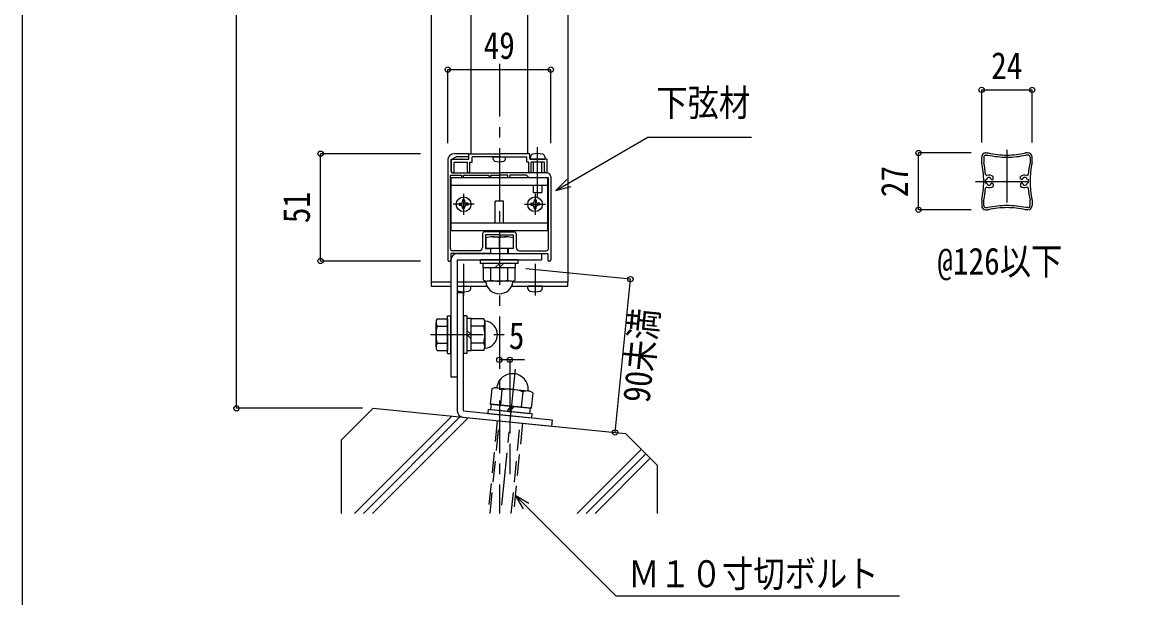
# Model space of a CAD drawing. Units: millimetres on the paper, scale 1:5. Extents: x -210 to 210, y -148 to 148.
# Drawn here: x -198 to -92.7, y -90.8 to -36.1 of the extents above; entities that cross this region are included whole.
import ezdxf
from ezdxf.enums import TextEntityAlignment as Align

# ---------------------------------------------------------------- set-up
doc = ezdxf.new("R2010")
doc.units = ezdxf.units.MM
doc.linetypes.add('CHAIN1', pattern=[8, 5, -1, 1, -1])
doc.linetypes.add('DASHED2', pattern=[3, 2, -1])
for name, color, linetype in [('0-3_04', 2, 'Continuous'), ('0-4_05', 3, 'Continuous'), ('0-5_06', 6, 'Continuous'), ('1-5_図枠1_1', 7, 'Continuous')]:
    doc.layers.add(name, color=color, linetype=linetype)
doc.styles.add('ＭＳ ゴシック', font='')
doc.styles.get('ＭＳ ゴシック').set_extended_font_data('MS Gothic')

msp = doc.modelspace()

# ---------------------------------------------------------------- linework, layer by layer
at = {"layer": '0-3_04'}
for p, q in [((-159.122, 16.187), (-159.122, -60.813)), ((-155.322, 16.187), (-155.322, -48.613)), ((-149.922, -48.613), (-149.922, 16.187)), ((-146.122, 16.187), (-146.122, -60.813)), ((-157.522, -49.213), (-157.522, -58.713)), ((-157.202, -49.158), (-156.742, -48.893)), ((-157.202, -50.313), (-157.202, -49.158)), ((-157.162, -50.293), (-157.162, -49.213)), ((-157.062, -49.113), (-156.314, -49.113)), ((-155.522, -48.613), (-156.922, -48.613)), ((-156.922, -49.413), (-155.662, -49.413)), ((-156.922, -50.293), (-156.922, -49.413)), ((-155.522, -48.893), (-156.742, -48.893)), ((-156.262, -49.143), (-156.314, -49.113)), ((-156.262, -49.143), (-156.21, -49.113)), ((-156.21, -49.113), (-155.522, -49.113)), ((-155.662, -50.293), (-155.662, -49.413)), ((-155.522, -48.893), (-155.522, -48.613)), ((-155.422, -49.413), (-155.222, -49.413)), ((-155.422, -50.293), (-155.422, -49.413)), ((-155.222, -49.413), (-155.222, -48.913)), ((-153.204, -49.123), (-153.222, -48.913)), ((-153.222, -48.913), (-152.022, -48.913)), ((-152.041, -49.123), (-152.022, -48.913)), ((-150.022, -49.413), (-150.022, -48.913)), ((-149.822, -49.413), (-150.022, -49.413)), ((-149.822, -50.293), (-149.822, -49.413)), ((-149.034, -49.113), (-149.722, -49.113)), ((-149.663, -48.889), (-149.682, -49.113)), ((-149.682, -49.113), (-148.282, -49.113)), ((-148.322, -49.413), (-149.582, -49.413)), ((-149.582, -50.293), (-149.582, -49.413)), ((-149.382, -50.413), (-149.382, -49.413)), ((-148.982, -49.143), (-149.034, -49.113)), ((-148.982, -49.143), (-148.93, -49.113)), ((-148.182, -49.113), (-148.93, -49.113)), ((-148.582, -50.413), (-148.582, -49.413)), ((-148.322, -50.293), (-148.322, -49.413)), ((-148.302, -48.889), (-148.282, -49.113)), ((-148.082, -50.293), (-148.082, -49.213)), ((-106.758, -49.461), (-106.758, -48.939)), ((-106.558, -48.939), (-106.558, -49.439)), ((-106.358, -48.539), (-106.135, -48.539)), ((-106.358, -48.739), (-106.158, -48.739)), ((-102.358, -48.539), (-102.58, -48.539)), ((-102.358, -48.739), (-102.558, -48.739)), ((-102.158, -48.939), (-102.158, -49.439)), ((-101.958, -49.461), (-101.958, -48.939)), ((-157.102, -50.413), (-152.622, -50.413)), ((-157.102, -50.413), (-152.622, -50.413)), ((-148.122, -50.413), (-152.622, -50.413)), ((-157.282, -50.653), (-156.222, -50.653)), ((-157.282, -57.633), (-157.282, -50.653)), ((-156.222, -50.653), (-156.222, -50.913)), ((-156.022, -50.913), (-156.222, -50.913)), ((-156.022, -50.653), (-153.622, -50.653)), ((-156.022, -50.913), (-156.022, -50.653)), ((-153.622, -50.653), (-153.622, -50.913)), ((-153.422, -50.913), (-153.622, -50.913)), ((-153.422, -50.653), (-152.622, -50.653)), ((-153.422, -50.913), (-153.422, -50.653)), ((-151.822, -50.653), (-152.622, -50.653)), ((-151.822, -50.913), (-151.822, -50.653)), ((-151.622, -50.913), (-151.822, -50.913)), ((-147.962, -57.633), (-147.962, -50.913)), ((-147.722, -50.813), (-147.722, -58.713)), ((-106.396, -51.089), (-106.317, -51.089)), ((-106.396, -51.389), (-106.317, -51.389)), ((-106.208, -50.979), (-106.208, -50.9)), ((-106.208, -51.499), (-106.208, -51.577)), ((-105.908, -50.979), (-105.908, -50.9)), ((-105.908, -51.499), (-105.908, -51.577)), ((-102.808, -50.979), (-102.808, -50.9)), ((-102.808, -51.499), (-102.808, -51.577)), ((-102.508, -50.979), (-102.508, -50.9)), ((-102.508, -51.499), (-102.508, -51.577)), ((-102.319, -51.089), (-102.398, -51.089)), ((-102.319, -51.389), (-102.398, -51.389)), ((-157.222, -51.613), (-148.022, -51.613)), ((-149.382, -52.313), (-149.382, -51.613)), ((-149.382, -52.313), (-148.582, -52.313)), ((-148.582, -51.613), (-148.582, -52.313)), ((-156.432, -53.313), (-156.432, -53.513)), ((-156.432, -53.313), (-156.272, -53.313)), ((-156.432, -53.513), (-156.272, -53.513)), ((-156.122, -53.823), (-156.122, -53.663)), ((-155.922, -53.003), (-155.922, -53.163)), ((-155.922, -53.823), (-155.922, -53.663)), ((-155.612, -53.313), (-155.772, -53.313)), ((-155.612, -53.513), (-155.772, -53.513)), ((-155.612, -53.313), (-155.612, -53.513)), ((-153.022, -55.213), (-153.022, -53.113)), ((-149.632, -53.313), (-149.632, -53.513)), ((-149.632, -53.313), (-149.472, -53.313)), ((-149.632, -53.513), (-149.472, -53.513)), ((-149.322, -53.003), (-149.322, -53.163)), ((-149.322, -53.823), (-149.322, -53.663)), ((-149.122, -53.823), (-149.122, -53.663)), ((-148.812, -53.313), (-148.972, -53.313)), ((-148.812, -53.513), (-148.972, -53.513)), ((-148.812, -53.313), (-148.812, -53.513)), ((-106.758, -53.016), (-106.758, -53.539)), ((-106.558, -53.539), (-106.558, -53.039)), ((-102.158, -53.539), (-102.158, -53.039)), ((-101.958, -53.016), (-101.958, -53.539)), ((-155.922, -53.823), (-156.122, -53.823)), ((-149.322, -53.823), (-149.122, -53.823)), ((-106.358, -53.739), (-106.158, -53.739)), ((-106.358, -53.939), (-106.135, -53.939)), ((-102.358, -53.939), (-102.58, -53.939)), ((-102.358, -53.739), (-102.558, -53.739)), ((-148.022, -55.213), (-157.222, -55.213)), ((-154.222, -56.233), (-154.222, -57.533)), ((-152.622, -56.033), (-154.022, -56.033)), ((-153.942, -56.313), (-153.942, -57.613)), ((-152.622, -56.313), (-153.942, -56.313)), ((-152.622, -56.033), (-151.222, -56.033)), ((-152.622, -56.313), (-151.302, -56.313)), ((-151.022, -56.233), (-151.022, -57.533)), ((-154.522, -57.833), (-157.082, -57.833)), ((-153.462, -57.613), (-153.942, -57.613)), ((-153.942, -57.613), (-153.462, -57.613)), ((-153.462, -57.613), (-153.462, -58.113)), ((-151.322, -57.613), (-151.782, -57.613)), ((-151.782, -57.613), (-151.782, -58.113)), ((-150.722, -57.833), (-148.162, -57.833)), ((-157.422, -58.813), (-157.322, -58.813)), ((-157.222, -58.113), (-157.222, -58.713)), ((-153.462, -58.113), (-157.222, -58.113)), ((-151.782, -58.113), (-148.022, -58.113)), ((-148.022, -58.113), (-148.022, -58.713)), ((-147.822, -58.813), (-147.922, -58.813)), ((-159.122, -60.813), (-159.122, -61.213)), ((-157.222, -60.813), (-159.122, -60.813)), ((-153.91, -60.813), (-156.622, -60.813)), ((-146.122, -60.813), (-151.335, -60.813)), ((-146.122, -61.213), (-146.122, -60.813)), ((-159.122, -61.213), (-157.222, -61.213)), ((-156.622, -61.213), (-153.786, -61.213)), ((-156.622, -61.213), (-155.322, -61.213)), ((-155.342, -61.436), (-155.322, -61.213)), ((-151.459, -61.213), (-146.122, -61.213)), ((-149.903, -61.436), (-149.922, -61.213)), ((-148.522, -61.213), (-149.922, -61.213)), ((-148.542, -61.436), (-148.522, -61.213)), ((-167.622, -75.813), (-164.622, -72.813)), ((-157.145, -73.56), (-166.397, -82.813)), ((-156.373, -73.637), (-165.548, -82.813)), ((-164.7, -82.813), (-155.602, -73.715)), ((-164.622, -72.813), (-140.622, -75.213)), ((-167.622, -82.813), (-167.622, -75.813)), ((-140.622, -75.213), (-137.622, -78.213)), ((-139.119, -76.716), (-145.215, -82.813)), ((-138.694, -77.14), (-144.366, -82.813)), ((-143.518, -82.813), (-138.27, -77.565)), ((-137.622, -78.213), (-137.622, -82.813))]:
    msp.add_line(p, q, dxfattribs=at)
at = {"layer": '0-3_04', "linetype": 'CHAIN1'}
for p, q in [((-152.622, -40.076), (-152.622, -82.813)), ((-148.982, -52.751), (-148.982, -47.995)), ((-104.358, -48.24), (-104.358, -54.239)), ((-107.358, -51.239), (-101.358, -51.239)), ((-156.022, -52.413), (-156.022, -54.41)), ((-149.222, -52.413), (-149.222, -54.41)), ((-155.022, -53.413), (-157.017, -53.413)), ((-150.222, -53.413), (-148.228, -53.413)), ((-156.022, -59.094), (-156.022, -62.079)), ((-149.222, -59.094), (-149.222, -62.079))]:
    msp.add_line(p, q, dxfattribs=at)
at = {"layer": '0-3_04'}
for points in [[(-155.522, -49.113), (-155.522, -48.613), (-152.622, -48.613)], [(-152.622, -48.883), (-152.674, -48.913), (-155.222, -48.913)], [(-149.722, -49.113), (-149.722, -48.613), (-152.622, -48.613)], [(-152.622, -48.883), (-152.57, -48.913), (-150.022, -48.913)], [(-150.042, -50.653), (-151.622, -50.653), (-151.622, -50.913)], [(-147.962, -50.913), (-149.782, -50.913), (-150.042, -50.653)], [(-105.798, -51.089), (-105.658, -51.008), (-105.658, -50.792)], [(-105.798, -51.389), (-105.658, -51.47), (-105.658, -51.686)], [(-102.917, -51.089), (-103.058, -51.008), (-103.058, -50.792)], [(-102.917, -51.389), (-103.058, -51.47), (-103.058, -51.686)], [(-155.922, -53.003), (-156.122, -53.003), (-156.122, -53.163)], [(-152.222, -55.213), (-152.222, -53.113), (-153.022, -53.113)], [(-149.322, -53.003), (-149.122, -53.003), (-149.122, -53.163)], [(-151.302, -56.313), (-151.302, -57.613), (-151.782, -57.613)]]:
    msp.add_lwpolyline(points, dxfattribs=at)
msp.add_lwpolyline([(-157.222, -55.913), (-148.022, -55.913), (-148.022, -50.913), (-157.222, -50.913)], close=True, dxfattribs=at)
for centre in [(-156.022, -53.413), (-149.222, -53.413)]:
    msp.add_circle(centre, 0.7, dxfattribs=at)
for centre, radius, start, end in [((-156.922, -49.213), 0.6, 90, 180), ((-157.062, -49.213), 0.1, 90, 180), ((-152.985, -49.104), 0.22, 185, 254.7751), ((-152.622, -47.773), 1.6, 254.7751, 285.2249), ((-152.26, -49.104), 0.22, 285.2249, 355), ((-149.404, -48.911), 0.26, 105.88085, 175), ((-148.982, -50.393), 1.8, 74.11915, 105.88085), ((-148.561, -48.911), 0.26, 5, 74.11915), ((-148.182, -49.213), 0.1, 0, 90), ((-106.358, -48.939), 0.4, 90, 180), ((-114.558, -51.239), 8, 0, 12.83857), ((-106.358, -48.939), 0.2, 90, 180), ((-114.558, -51.239), 8.2, 4.57716, 12.68038), ((-104.358, -40.739), 8.2, 257.31962, 270), ((-104.358, -40.739), 8, 257.16143, 270), ((-104.358, -40.739), 8, 270, 282.83857), ((-104.358, -40.739), 8.2, 270, 282.68038), ((-102.358, -48.939), 0.4, 0, 90), ((-102.358, -48.939), 0.2, 0, 90), ((-94.158, -51.239), 8.2, 167.31962, 175.42284), ((-94.158, -51.239), 8, 167.16143, 180), ((-157.102, -50.313), 0.1, 180, 270), ((-157.042, -50.293), 0.12, 180, 360), ((-155.542, -50.293), 0.12, 180, 360), ((-149.702, -50.293), 0.12, 180, 360), ((-148.202, -50.293), 0.12, 180, 360), ((-148.122, -50.813), 0.4, 0, 90), ((-114.558, -51.239), 8, 347.16143, 360), ((-106.058, -51.239), 0.37, 156.0835, 180.00011), ((-106.058, -51.239), 0.37, 179.99989, 203.9165), ((-106.284, -50.576), 0.1, 184.57716, 288.8765), ((-106.058, -51.239), 0.3, 120.00001, 149.99998), ((-106.058, -51.239), 0.3, 210.00002, 239.99999), ((-106.058, -51.239), 0.6, 48.18969, 108.8765), ((-106.058, -51.239), 0.37, 66.08346, 113.91654), ((-106.058, -51.239), 0.37, 246.08346, 293.91654), ((-106.058, -51.239), 0.3, 30, 59.99999), ((-106.058, -51.239), 0.3, 300.00001, 330), ((-102.658, -51.239), 0.6, 71.1235, 131.81031), ((-102.658, -51.239), 0.3, 120.00001, 150), ((-102.658, -51.239), 0.3, 210, 239.99999), ((-102.658, -51.239), 0.37, 66.08346, 113.91654), ((-102.658, -51.239), 0.37, 246.08346, 293.91654), ((-102.658, -51.239), 0.3, 30.00002, 59.99999), ((-102.658, -51.239), 0.3, 300.00001, 329.99998), ((-102.431, -50.576), 0.1, 251.1235, 355.42284), ((-102.658, -51.239), 0.37, 359.99989, 23.9165), ((-102.658, -51.239), 0.37, 336.0835, 0.00011), ((-94.158, -51.239), 8, 180, 192.83857), ((-114.558, -51.239), 8.2, 347.31962, 355.42284), ((-106.284, -51.901), 0.1, 71.1235, 175.42284), ((-106.058, -51.239), 0.6, 251.1235, 311.81031), ((-102.658, -51.239), 0.6, 228.18969, 288.8765), ((-102.431, -51.901), 0.1, 4.57716, 108.8765), ((-94.158, -51.239), 8.2, 184.57716, 192.68038), ((-156.272, -53.163), 0.15, 270, 360), ((-156.272, -53.663), 0.15, 0, 90), ((-155.772, -53.163), 0.15, 180, 270), ((-155.772, -53.663), 0.15, 90, 180), ((-149.472, -53.163), 0.15, 270, 360), ((-149.472, -53.663), 0.15, 0, 90), ((-148.972, -53.163), 0.15, 180, 270), ((-148.972, -53.663), 0.15, 90, 180), ((-106.358, -53.539), 0.4, 180, 270), ((-106.358, -53.539), 0.2, 180, 270), ((-104.358, -61.739), 8.2, 90, 102.68038), ((-104.358, -61.739), 8.2, 77.31962, 90), ((-102.358, -53.539), 0.4, 270, 360), ((-102.358, -53.539), 0.2, 270, 360), ((-104.358, -61.739), 8, 90, 102.83857), ((-104.358, -61.739), 8, 77.16143, 90), ((-154.022, -56.233), 0.2, 90, 180), ((-151.222, -56.233), 0.2, 0, 90), ((-157.082, -57.633), 0.2, 180, 270), ((-154.522, -57.533), 0.3, 270, 360), ((-150.722, -57.533), 0.3, 180, 270), ((-148.162, -57.633), 0.2, 270, 360), ((-157.422, -58.713), 0.1, 180, 270), ((-157.322, -58.713), 0.1, 270, 360), ((-147.922, -58.713), 0.1, 180, 270), ((-147.822, -58.713), 0.1, 270, 360), ((-156.444, -61.414), 0.26, 226.61362, 254.11915), ((-156.022, -59.933), 1.8, 254.11915, 285.88085), ((-155.601, -61.414), 0.26, 285.88085, 355), ((-149.644, -61.414), 0.26, 185, 254.11915), ((-149.222, -59.933), 1.8, 254.11915, 285.88085), ((-148.801, -61.414), 0.26, 285.88085, 355)]:
    msp.add_arc(centre, radius, start, end, dxfattribs=at)
at = {"layer": '0-4_05'}
for p, q in [((-153.922, -56.614), (-153.922, -57.613)), ((-153.272, -56.513), (-151.972, -56.513)), ((-153.272, -56.513), (-151.972, -56.513)), ((-152.622, -57.613), (-152.622, -56.614)), ((-153.422, -58.113), (-153.422, -57.613)), ((-151.822, -58.113), (-151.822, -57.613)), ((-156.622, -58.713), (-148.622, -58.713)), ((-156.622, -58.713), (-156.622, -69.813)), ((-150.822, -58.713), (-154.422, -58.713)), ((-154.422, -59.033), (-154.422, -58.713)), ((-150.822, -59.033), (-150.822, -58.713)), ((-150.822, -59.033), (-154.422, -59.033)), ((-154.162, -59.433), (-154.162, -59.033)), ((-151.082, -59.033), (-154.162, -59.033)), ((-154.162, -59.433), (-151.082, -59.433)), ((-154.162, -59.433), (-151.082, -59.433)), ((-154.122, -60.631), (-154.122, -59.433)), ((-153.422, -60.631), (-153.422, -59.433)), ((-152.622, -59.033), (-153.022, -59.433)), ((-152.622, -59.433), (-152.222, -59.033)), ((-151.822, -60.631), (-151.822, -59.433)), ((-151.122, -60.631), (-151.122, -59.433)), ((-151.082, -59.433), (-151.082, -59.033)), ((-151.472, -60.733), (-153.772, -60.733)), ((-156.622, -61.813), (-156.022, -61.813)), ((-156.622, -61.813), (-156.622, -73.07)), ((-156.022, -73.07), (-156.022, -61.813)), ((-157.542, -64.013), (-157.222, -64.013)), ((-157.542, -67.613), (-157.542, -64.013)), ((-157.222, -67.613), (-157.222, -64.013)), ((-156.022, -64.013), (-156.022, -67.613)), ((-155.702, -64.013), (-156.022, -64.013)), ((-155.702, -64.013), (-155.702, -67.613)), ((-158.642, -66.963), (-158.642, -64.663)), ((-158.541, -65.013), (-157.542, -65.013)), ((-155.302, -64.273), (-155.702, -64.273)), ((-155.702, -64.273), (-155.702, -67.353)), ((-155.302, -67.353), (-155.302, -64.273)), ((-155.302, -67.353), (-155.302, -64.273)), ((-154.104, -64.313), (-155.302, -64.313)), ((-154.104, -65.013), (-155.302, -65.013)), ((-154.002, -64.663), (-154.002, -66.963)), ((-155.302, -65.813), (-155.702, -65.413)), ((-155.702, -65.813), (-155.302, -66.213)), ((-158.541, -66.613), (-157.542, -66.613)), ((-158.541, -67.313), (-157.542, -67.313)), ((-155.302, -67.353), (-155.702, -67.353)), ((-154.104, -66.613), (-155.302, -66.613)), ((-154.104, -67.313), (-155.302, -67.313)), ((-157.542, -67.613), (-157.222, -67.613)), ((-155.702, -67.613), (-156.022, -67.613)), ((-153.337, -70.953), (-153.483, -72.419)), ((-152.846, -70.875), (-149.901, -71.169)), ((-152.381, -71.049), (-152.528, -72.514)), ((-150.391, -71.248), (-150.538, -72.713)), ((-149.436, -71.343), (-149.583, -72.809)), ((-153.483, -72.419), (-149.583, -72.809)), ((-151.533, -72.614), (-151.87, -73.083)), ((-151.583, -73.111), (-151.246, -72.643)), ((-156.082, -73.667), (-147.667, -74.508)), ((-156.022, -73.07), (-147.607, -73.911)), ((-153.672, -72.903), (-149.493, -73.32)), ((-149.533, -73.718), (-149.493, -73.32)), ((-147.607, -73.911), (-147.667, -74.508))]:
    msp.add_line(p, q, dxfattribs=at)
at = {"layer": '0-4_05', "linetype": 'CHAIN1'}
for p, q in [((-159.154, -65.813), (-152.165, -65.813)), ((-151.622, -68.209), (-151.622, -79.068)), ((-151.12, -69.094), (-152.492, -82.813))]:
    msp.add_line(p, q, dxfattribs=at)
at = {"layer": '0-4_05', "linetype": 'DASHED2'}
for p, q in [((-152.816, -73.993), (-153.698, -82.813)), ((-153.497, -82.813), (-152.617, -74.013)), ((-151.487, -82.813), (-150.627, -74.212)), ((-150.428, -74.232), (-151.286, -82.813))]:
    msp.add_line(p, q, dxfattribs=at)
at = {"layer": '0-4_05'}
for points in [[(-151.322, -56.614), (-151.322, -57.613), (-153.922, -57.613)], [(-157.222, -58.713), (-157.222, -69.813), (-156.622, -69.813)], [(-156.622, -58.113), (-148.622, -58.113), (-148.622, -58.713)], [(-158.541, -64.313), (-157.542, -64.313), (-157.542, -67.313)], [(-153.672, -72.903), (-153.712, -73.301), (-149.533, -73.718)]]:
    msp.add_lwpolyline(points, dxfattribs=at)
msp.add_lwpolyline([(-153.453, -72.924), (-149.712, -73.299), (-149.662, -72.801), (-153.403, -72.427)], close=True, dxfattribs=at)
for centre, radius, start, end in [((-153.272, -58.642), 2.13, 72.22993, 107.77007), ((-151.972, -58.642), 2.13, 72.22993, 107.77007), ((-156.622, -58.713), 0.6, 90, 180), ((-153.772, -60.079), 0.654, 237.62144, 302.37856), ((-154.013, -60.793), 0.1, 6.58311, 71.36734), ((-152.622, -60.633), 1.3, 186.58311, 353.41689), ((-152.622, -57.533), 3.2, 255.52248, 284.47751), ((-151.472, -60.079), 0.654, 237.62146, 302.37855), ((-151.232, -60.793), 0.1, 108.63268, 173.41689), ((-157.989, -64.663), 0.654, 147.62144, 212.37856), ((-155.442, -65.813), 3.2, 165.52248, 194.47751), ((-154.656, -64.663), 0.654, 327.62146, 32.37855), ((-157.202, -65.813), 3.2, 345.52248, 14.47751), ((-153.942, -64.422), 0.1, 198.63268, 263.41689), ((-154.102, -65.813), 1.3, 276.58311, 83.41689), ((-157.989, -66.963), 0.654, 147.62146, 212.37855), ((-154.656, -66.963), 0.654, 327.62144, 32.37856), ((-153.942, -67.203), 0.1, 96.58311, 161.36734), ((-151.374, -71.022), 1.5, 357.64162, 170.93719), ((-152.943, -71.84), 0.971, 54.64585, 113.93297), ((-152.954, -70.77), 0.1, 270.57834, 350.93719), ((-151.772, -75.002), 4, 69.81189, 98.76692), ((-149.998, -72.135), 0.971, 54.64584, 113.93297), ((-149.775, -71.088), 0.1, 177.64162, 258.00049), ((-156.022, -73.07), 0.6, 180, 264.28941)]:
    msp.add_arc(centre, radius, start, end, dxfattribs=at)
at = {"layer": '0-5_06'}
for p, q in [((-177.622, -72.813), (-177.622, 87.187)), ((-157.522, -47.613), (-157.522, -40.613)), ((-157.522, -40.613), (-147.722, -40.613)), ((-147.722, -47.613), (-147.722, -40.613)), ((-106.758, -47.539), (-106.758, -42.539)), ((-106.758, -42.539), (-101.958, -42.539)), ((-101.958, -47.539), (-101.958, -42.539)), ((-160.122, -48.613), (-169.622, -48.613)), ((-169.622, -58.813), (-169.622, -48.613)), ((-107.758, -48.539), (-112.758, -48.539)), ((-112.758, -53.939), (-112.758, -48.539)), ((-147.257, -52.11), (-146.196, -51.049)), ((-147.257, -52.11), (-145.808, -51.722)), ((-107.758, -53.939), (-112.758, -53.939)), ((-160.122, -58.813), (-169.622, -58.813)), ((-140.16, -60.539), (-150.109, -59.544)), ((-141.617, -75.113), (-140.16, -60.539)), ((-150.224, -68.209), (-152.622, -68.209)), ((-166.622, -72.813), (-177.622, -72.813)), ((-165.622, -72.813), (-177.622, -72.813)), ((-151.114, -81.09), (-149.815, -81.84)), ((-151.114, -81.09), (-150.364, -82.389))]:
    msp.add_line(p, q, dxfattribs=at)
for points in [[(-147.257, -52.11), (-138.494, -47.051), (-128.642, -47.051)], [(-151.114, -81.09), (-141.543, -90.661), (-114.581, -90.661)]]:
    msp.add_lwpolyline(points, dxfattribs=at)
for centre in [(-157.522, -40.613), (-147.722, -40.613), (-106.758, -42.539), (-101.958, -42.539), (-169.622, -48.613), (-112.758, -48.539), (-112.758, -53.939), (-169.622, -58.813), (-140.16, -60.539), (-152.622, -68.209), (-151.622, -68.209), (-177.622, -72.813), (-141.617, -75.113)]:
    msp.add_circle(centre, 0.25, dxfattribs=at)
at = {"layer": '1-5_図枠1_1'}
msp.add_lwpolyline([(-198, 136.5), (-198, -141.5), (198, -141.5)], dxfattribs=at)

# ---------------------------------------------------------------- texts
at = {"layer": '0-5_06', "style": 'ＭＳ ゴシック', "width": 0.85}
for s, p in [('49', (-154.122, -40.363)), ('24', (-105.858, -42.289)), ('下弦材', (-137.698, -45.815)), ('@126以下', (-110.973, -60.875)), ('5', (-151.724, -67.959)), ('Ｍ１０寸切ボルト', (-140.363, -90.6))]:
    msp.add_text(s, height=2.566, dxfattribs=at).set_placement(p, align=Align.BOTTOM_LEFT)
for s, rotation, p in [('27', 90, (-113.008, -52.739)), ('51', 90, (-169.872, -55.213)), ('90未満', 84.289, (-137.58, -72.428))]:
    msp.add_text(s, height=2.566, rotation=rotation, dxfattribs=at).set_placement(p, align=Align.BOTTOM_LEFT)

doc.saveas('drawing.dxf')
